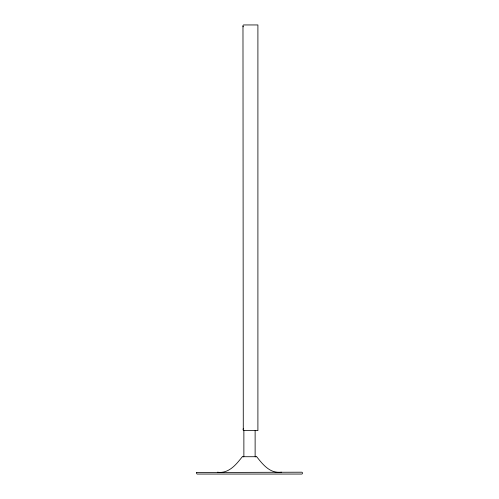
<?xml version="1.0" encoding="UTF-8"?>
<svg xmlns="http://www.w3.org/2000/svg" width="499" height="499" viewBox="0 0 499 499"><rect width="100%" height="100%" fill="white"/><g stroke="black" fill="none" stroke-linecap="round" stroke-linejoin="round"><path stroke-width="0.75" d="M242.976 429.29L243.281 428.772M255.631 456.834L256.049 456.722M217.383 472.204C228.81 473.894 236.283 464.419 242.289 456.722L256.711 456.722C262.717 464.419 270.19 473.894 281.617 472.204M243.506 430.618L257.902 430.618L257.902 24.95L243.506 24.95L242.976 25.48L243.281 430.606M242.951 456.722L243.369 456.834M243.281 26.796L242.976 26.279M255.126 430.618L255.126 456.516M243.874 430.618L243.874 456.516M196.681 472.509L196.681 473.744L197.192 474.05L301.808 474.05C302.65 474.087 302.65 472.16 301.808 472.204L196.681 472.509"/></g></svg>
